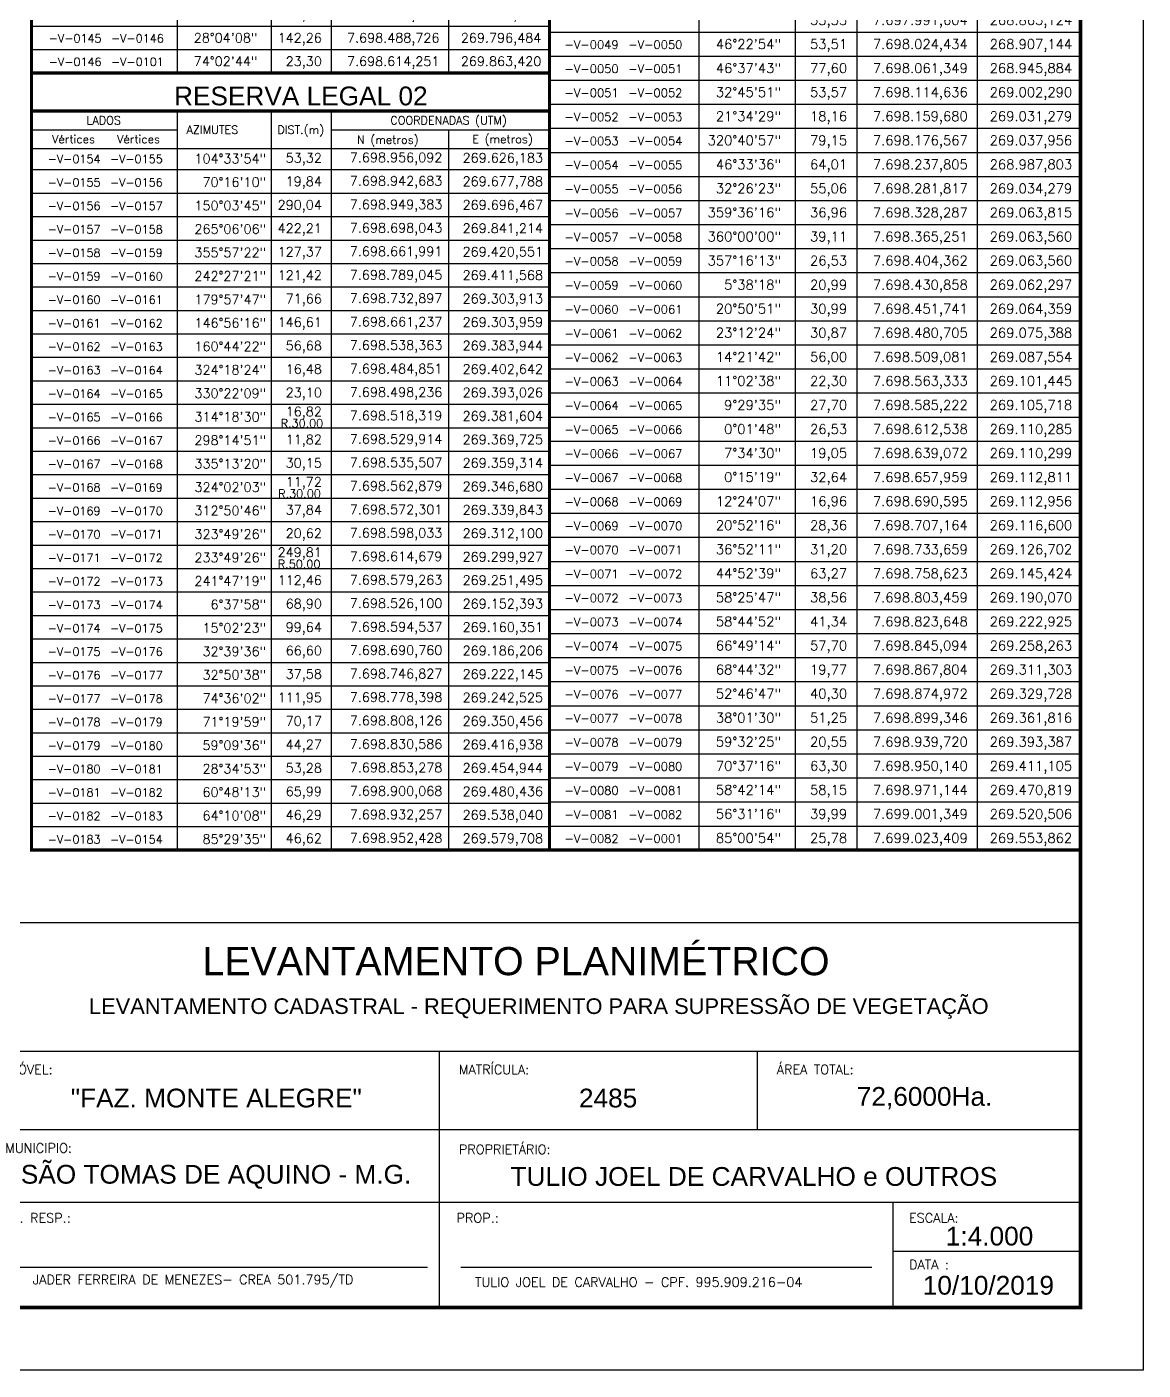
# Model space of a CAD drawing. Extents: x 268713 to 273051, y 7697670 to 7699350.
# Drawn here: x 270375 to 271089, y 7697670 to 7698529 of the extents above; entities that cross this region are included whole.
import ezdxf
from ezdxf.enums import TextEntityAlignment as Align

# ---------------------------------------------------------------- set-up
doc = ezdxf.new("R2010")
doc.units = 0
doc.header["$LTSCALE"] = 40
doc.header["$MEASUREMENT"] = 0
doc.linetypes.add('HIDDEN', pattern=[0.375, 0.25, -0.125])
doc.layers.add('CARIMBO', color=7, linetype='Continuous')
doc.styles.add('ARIAL', font='arial.ttf')
doc.styles.add('ROMANS', font='romans.shx')

# ---------------------------------------------------------------- blocks, each defined once
blk = doc.blocks.new('A2')
at = {"color": 9}
blk.add_lwpolyline([(0, 0), (0, 420), (594, 420), (594, 0)], close=True, dxfattribs=at)
at = {"color": 7, "const_width": 0.6}
blk.add_lwpolyline([(25, 10), (25, 410), (584, 410), (584, 10)], close=True, dxfattribs=at)
blk = doc.blocks.new('QD1')
for p, q in [((272851.64, 7700771.91), (272851.64, 7699519.41)), ((272944.65, 7700771.91), (272944.65, 7699519.41)), ((273004.76, 7700771.91), (273004.76, 7699519.41)), ((273043.2, 7700771.91), (273043.2, 7699519.41)), ((273118.2, 7700771.91), (273118.2, 7699519.41)), ((273182.73, 7700771.91), (273182.73, 7699519.41))]:
    blk.add_line(p, q)
at = {"color": 7}
for p, q in [((272851.64, 7700029.41), (273182.73, 7700029.41)), ((272851.64, 7700014.41), (273182.73, 7700014.41)), ((272851.64, 7699999.41), (273182.73, 7699999.41)), ((272851.64, 7699984.41), (273182.73, 7699984.41)), ((272851.64, 7699969.41), (273182.73, 7699969.41)), ((272851.64, 7699954.41), (273182.73, 7699954.41)), ((272851.64, 7699939.41), (273182.73, 7699939.41)), ((272851.64, 7699924.41), (273182.73, 7699924.41)), ((272851.64, 7699909.41), (273182.73, 7699909.41)), ((272851.64, 7699894.41), (273182.73, 7699894.41)), ((272851.64, 7699879.41), (273182.73, 7699879.41)), ((272851.64, 7699864.41), (273182.73, 7699864.41)), ((272851.64, 7699849.41), (273182.73, 7699849.41)), ((272851.64, 7699834.41), (273182.73, 7699834.41)), ((272851.64, 7699819.41), (273182.73, 7699819.41)), ((272851.64, 7699804.41), (273182.73, 7699804.41)), ((272851.64, 7699789.41), (273182.73, 7699789.41)), ((272851.64, 7699774.41), (273182.73, 7699774.41)), ((272851.64, 7699759.41), (273182.73, 7699759.41)), ((272851.64, 7699744.41), (273182.73, 7699744.41)), ((272851.64, 7699729.41), (273182.73, 7699729.41)), ((272851.64, 7699714.41), (273182.73, 7699714.41)), ((272851.64, 7699699.41), (273182.73, 7699699.41)), ((272851.64, 7699684.41), (273182.73, 7699684.41)), ((272851.64, 7699669.41), (273182.73, 7699669.41)), ((272851.64, 7699654.41), (273182.73, 7699654.41)), ((272851.64, 7699639.41), (273182.73, 7699639.41)), ((272851.64, 7699624.41), (273182.73, 7699624.41)), ((272851.64, 7699609.41), (273182.73, 7699609.41)), ((272851.64, 7699594.41), (273182.73, 7699594.41)), ((272851.64, 7699579.41), (273182.73, 7699579.41)), ((272851.64, 7699564.41), (273182.73, 7699564.41)), ((272851.64, 7699549.41), (273182.73, 7699549.41)), ((272851.64, 7699534.41), (273182.73, 7699534.41)), ((273043.2, 7699534.41), (273043.2, 7699519.41)), ((273043.2, 7699534.41), (273043.2, 7699519.41)), ((272851.64, 7699519.41), (273182.73, 7699519.41))]:
    blk.add_line(p, q, dxfattribs=at)
at = {"color": 7, "linetype": 'Continuous', "ltscale": 50, "style": 'ROMANS'}
for s, height, p in [('53,33', 6, (273037.22, 7700033.91)), ('7.697.991,604', 6, (273112.41, 7700033.91)), ('268.865,124', 6, (273177.5, 7700033.91)), ('-V-0049', 5.25, (272894.75, 7700018.91)), ('46°22\'54"', 6, (272995.97, 7700018.91)), ('53,51', 6, (273037.22, 7700018.91)), ('7.698.024,434', 6, (273112.41, 7700018.91)), ('268.907,144', 6, (273177.5, 7700018.91)), ('46°37\'43"', 6, (272995.97, 7700003.91)), ('77,60', 6, (273037.22, 7700003.91)), ('7.698.061,349', 6, (273112.41, 7700003.91)), ('268.945,884', 6, (273177.5, 7700003.91)), ('-V-0050', 5.25, (272894.75, 7700003.91)), ('-V-0051', 5.25, (272894.75, 7699988.91)), ('32°45\'51"', 6, (272995.97, 7699988.91)), ('53,57', 6, (273037.22, 7699988.91)), ('7.698.114,636', 6, (273112.41, 7699988.91)), ('269.002,290', 6, (273177.5, 7699988.91)), ('-V-0052', 5.25, (272894.75, 7699973.91)), ('21°34\'29"', 6, (272995.97, 7699973.91)), ('18,16', 6, (273037.22, 7699973.91)), ('7.698.159,680', 6, (273112.41, 7699973.91)), ('269.031,279', 6, (273177.5, 7699973.91)), ('-V-0053', 5.25, (272894.75, 7699958.91)), ('320°40\'57"', 6, (272995.97, 7699958.91)), ('79,15', 6, (273037.22, 7699958.91)), ('7.698.176,567', 6, (273112.41, 7699958.91)), ('269.037,956', 6, (273177.5, 7699958.91)), ('-V-0054', 5.25, (272894.75, 7699943.91)), ('46°33\'36"', 6, (272995.97, 7699943.91)), ('64,01', 6, (273037.22, 7699943.91)), ('7.698.237,805', 6, (273112.41, 7699943.91)), ('268.987,803', 6, (273177.5, 7699943.91)), ('32°26\'23"', 6, (272995.97, 7699928.91)), ('55,06', 6, (273037.22, 7699928.91)), ('7.698.281,817', 6, (273112.41, 7699928.91)), ('269.034,279', 6, (273177.5, 7699928.91)), ('-V-0055', 5.25, (272894.75, 7699928.91)), ('-V-0056', 5.25, (272894.75, 7699913.91)), ('359°36\'16"', 6, (272995.97, 7699913.91)), ('36,96', 6, (273037.22, 7699913.91)), ('7.698.328,287', 6, (273112.41, 7699913.91)), ('269.063,815', 6, (273177.5, 7699913.91)), ('-V-0057', 5.25, (272894.75, 7699898.91)), ('360°00\'00"', 6, (272995.97, 7699898.91)), ('39,11', 6, (273037.22, 7699898.91)), ('7.698.365,251', 6, (273112.41, 7699898.91)), ('269.063,560', 6, (273177.5, 7699898.91)), ('-V-0058', 5.25, (272894.75, 7699883.91)), ('357°16\'13"', 6, (272995.97, 7699883.91)), ('26,53', 6, (273037.22, 7699883.91)), ('7.698.404,362', 6, (273112.41, 7699883.91)), ('269.063,560', 6, (273177.5, 7699883.91)), ('-V-0059', 5.25, (272894.75, 7699868.91)), ('5°38\'18"', 6, (272995.97, 7699868.91)), ('20,99', 6, (273037.22, 7699868.91)), ('7.698.430,858', 6, (273112.41, 7699868.91)), ('269.062,297', 6, (273177.5, 7699868.91)), ('-V-0060', 5.25, (272894.75, 7699853.91)), ('20°50\'51"', 6, (272995.97, 7699853.91)), ('30,99', 6, (273037.22, 7699853.91)), ('7.698.451,741', 6, (273112.41, 7699853.91)), ('269.064,359', 6, (273177.5, 7699853.91)), ('-V-0061', 5.25, (272894.75, 7699838.91)), ('23°12\'24"', 6, (272995.97, 7699838.91)), ('30,87', 6, (273037.22, 7699838.91)), ('7.698.480,705', 6, (273112.41, 7699838.91)), ('269.075,388', 6, (273177.5, 7699838.91)), ('-V-0062', 5.25, (272894.75, 7699823.91)), ('14°21\'42"', 6, (272995.97, 7699823.91)), ('56,00', 6, (273037.22, 7699823.91)), ('7.698.509,081', 6, (273112.41, 7699823.91)), ('269.087,554', 6, (273177.5, 7699823.91)), ('-V-0063', 5.25, (272894.75, 7699808.91)), ('11°02\'38"', 6, (272995.97, 7699808.91)), ('22,30', 6, (273037.22, 7699808.91)), ('7.698.563,333', 6, (273112.41, 7699808.91)), ('269.101,445', 6, (273177.5, 7699808.91)), ('-V-0064', 5.25, (272894.75, 7699793.91)), ('9°29\'35"', 6, (272995.97, 7699793.91)), ('27,70', 6, (273037.22, 7699793.91)), ('7.698.585,222', 6, (273112.41, 7699793.91)), ('269.105,718', 6, (273177.5, 7699793.91)), ('-V-0065', 5.25, (272894.75, 7699778.91)), ('0°01\'48"', 6, (272995.97, 7699778.91)), ('26,53', 6, (273037.22, 7699778.91)), ('7.698.612,538', 6, (273112.41, 7699778.91)), ('269.110,285', 6, (273177.5, 7699778.91)), ('-V-0066', 5.25, (272894.75, 7699763.91)), ('7°34\'30"', 6, (272995.97, 7699763.91)), ('19,05', 6, (273037.22, 7699763.91)), ('7.698.639,072', 6, (273112.41, 7699763.91)), ('269.110,299', 6, (273177.5, 7699763.91)), ('-V-0067', 5.25, (272894.75, 7699748.91)), ('0°15\'19"', 6, (272995.97, 7699748.91)), ('32,64', 6, (273037.22, 7699748.91)), ('7.698.657,959', 6, (273112.41, 7699748.91)), ('269.112,811', 6, (273177.5, 7699748.91)), ('-V-0068', 5.25, (272894.75, 7699733.91)), ('12°24\'07"', 6, (272995.97, 7699733.91)), ('16,96', 6, (273037.22, 7699733.91)), ('7.698.690,595', 6, (273112.41, 7699733.91)), ('269.112,956', 6, (273177.5, 7699733.91)), ('-V-0069', 5.25, (272894.75, 7699718.91)), ('20°52\'16"', 6, (272995.97, 7699718.91)), ('28,36', 6, (273037.22, 7699718.91)), ('7.698.707,164', 6, (273112.41, 7699718.91)), ('269.116,600', 6, (273177.5, 7699718.91)), ('-V-0070', 5.25, (272894.75, 7699703.91)), ('36°52\'11"', 6, (272995.97, 7699703.91)), ('31,20', 6, (273037.22, 7699703.91)), ('7.698.733,659', 6, (273112.41, 7699703.91)), ('269.126,702', 6, (273177.5, 7699703.91)), ('-V-0071', 5.25, (272894.75, 7699688.91)), ('44°52\'39"', 6, (272995.97, 7699688.91)), ('63,27', 6, (273037.22, 7699688.91)), ('7.698.758,623', 6, (273112.41, 7699688.91)), ('269.145,424', 6, (273177.5, 7699688.91)), ('-V-0072', 5.25, (272894.75, 7699673.91)), ('58°25\'47"', 6, (272995.97, 7699673.91)), ('38,56', 6, (273037.22, 7699673.91)), ('7.698.803,459', 6, (273112.41, 7699673.91)), ('269.190,070', 6, (273177.5, 7699673.91)), ('-V-0073', 5.25, (272894.75, 7699658.91)), ('58°44\'52"', 6, (272995.97, 7699658.91)), ('41,34', 6, (273037.22, 7699658.91)), ('7.698.823,648', 6, (273112.41, 7699658.91)), ('269.222,925', 6, (273177.5, 7699658.91)), ('66°49\'14"', 6, (272995.97, 7699643.91)), ('57,70', 6, (273037.22, 7699643.91)), ('7.698.845,094', 6, (273112.41, 7699643.91)), ('269.258,263', 6, (273177.5, 7699643.91)), ('-V-0074', 5.25, (272894.75, 7699643.91)), ('-V-0075', 5.25, (272894.75, 7699628.91)), ('68°44\'32"', 6, (272995.97, 7699628.91)), ('19,77', 6, (273037.22, 7699628.91)), ('7.698.867,804', 6, (273112.41, 7699628.91)), ('269.311,303', 6, (273177.5, 7699628.91)), ('-V-0076', 5.25, (272894.75, 7699613.91)), ('52°46\'47"', 6, (272995.97, 7699613.91)), ('40,30', 6, (273037.22, 7699613.91)), ('7.698.874,972', 6, (273112.41, 7699613.91)), ('269.329,728', 6, (273177.5, 7699613.91)), ('-V-0077', 5.25, (272894.75, 7699598.91)), ('38°01\'30"', 6, (272995.97, 7699598.91)), ('51,25', 6, (273037.22, 7699598.91)), ('7.698.899,346', 6, (273112.41, 7699598.91)), ('269.361,816', 6, (273177.5, 7699598.91)), ('-V-0078', 5.25, (272894.75, 7699583.91)), ('59°32\'25"', 6, (272995.97, 7699583.91)), ('20,55', 6, (273037.22, 7699583.91)), ('7.698.939,720', 6, (273112.41, 7699583.91)), ('269.393,387', 6, (273177.5, 7699583.91)), ('70°37\'16"', 6, (272995.97, 7699568.91)), ('63,30', 6, (273037.22, 7699568.91)), ('7.698.950,140', 6, (273112.41, 7699568.91)), ('269.411,105', 6, (273177.5, 7699568.91)), ('-V-0079', 5.25, (272894.75, 7699568.91)), ('-V-0080', 5.25, (272894.75, 7699553.91)), ('58°42\'14"', 6, (272995.97, 7699553.91)), ('58,15', 6, (273037.22, 7699553.91)), ('7.698.971,144', 6, (273112.41, 7699553.91)), ('269.470,819', 6, (273177.5, 7699553.91)), ('-V-0081', 5.25, (272894.75, 7699538.91)), ('56°31\'16"', 6, (272995.97, 7699538.91)), ('39,99', 6, (273037.22, 7699538.91)), ('7.699.001,349', 6, (273112.41, 7699538.91)), ('269.520,506', 6, (273177.5, 7699538.91)), ('-V-0082', 5.25, (272894.75, 7699523.91)), ('85°00\'54"', 6, (272995.97, 7699523.91)), ('25,78', 6, (273037.22, 7699523.91)), ('7.699.023,409', 6, (273112.41, 7699523.91)), ('269.553,862', 6, (273177.5, 7699523.91))]:
    blk.add_text(s, height=height, dxfattribs=at).set_placement(p, align=Align.RIGHT)
for s, p in [('-V-0050', (272900.75, 7700018.91)), ('-V-0051', (272900.75, 7700003.91)), ('-V-0052', (272900.75, 7699988.91)), ('-V-0053', (272900.75, 7699973.91)), ('-V-0054', (272900.75, 7699958.91)), ('-V-0055', (272900.75, 7699943.91)), ('-V-0056', (272900.75, 7699928.91)), ('-V-0057', (272900.75, 7699913.91)), ('-V-0058', (272900.75, 7699898.91)), ('-V-0059', (272900.75, 7699883.91)), ('-V-0060', (272900.75, 7699868.91)), ('-V-0061', (272900.75, 7699853.91)), ('-V-0062', (272900.75, 7699838.91)), ('-V-0063', (272900.75, 7699823.91)), ('-V-0064', (272900.75, 7699808.91)), ('-V-0065', (272900.75, 7699793.91)), ('-V-0066', (272900.75, 7699778.91)), ('-V-0067', (272900.75, 7699763.91)), ('-V-0068', (272900.75, 7699748.91)), ('-V-0069', (272900.75, 7699733.91)), ('-V-0070', (272900.75, 7699718.91)), ('-V-0071', (272900.75, 7699703.91)), ('-V-0072', (272900.75, 7699688.91)), ('-V-0073', (272900.75, 7699673.91)), ('-V-0074', (272900.75, 7699658.91)), ('-V-0075', (272900.75, 7699643.91)), ('-V-0076', (272900.75, 7699628.91)), ('-V-0077', (272900.75, 7699613.91)), ('-V-0078', (272900.75, 7699598.91)), ('-V-0079', (272900.75, 7699583.91)), ('-V-0080', (272900.75, 7699568.91)), ('-V-0081', (272900.75, 7699553.91)), ('-V-0082', (272900.75, 7699538.91)), ('-V-0001', (272900.75, 7699523.91))]:
    blk.add_text(s, height=5.25, dxfattribs=at).set_placement(p)
blk = doc.blocks.new('QD2')
for p, q in [((273664.78, 7700745.33), (273664.78, 7699957.83)), ((273664.78, 7700745.33), (273995.87, 7700745.33)), ((273664.78, 7700745.33), (273664.78, 7700721.33)), ((273664.78, 7700745.33), (273995.87, 7700745.33)), ((273664.78, 7700745.33), (273664.78, 7699957.83)), ((273757.79, 7700745.33), (273757.79, 7699957.83)), ((273817.9, 7700745.33), (273817.9, 7699957.83)), ((273856.34, 7700745.33), (273856.34, 7699957.83)), ((273995.87, 7700745.33), (273995.87, 7700721.33)), ((273995.87, 7700745.33), (273995.87, 7699957.83)), ((273664.78, 7700733.33), (273757.79, 7700733.33)), ((273856.34, 7700733.33), (273995.87, 7700733.33)), ((273931.34, 7700733.33), (273931.34, 7699957.83)), ((273664.78, 7700721.33), (273995.87, 7700721.33)), ((273664.78, 7700721.33), (273995.87, 7700721.33))]:
    blk.add_line(p, q)
at = {"color": 7}
for p, q in [((273995.87, 7700722.83), (273995.87, 7700707.83)), ((273664.78, 7700707.83), (273995.87, 7700707.83)), ((273995.87, 7700707.83), (273995.87, 7700692.83)), ((273664.78, 7700692.83), (273995.87, 7700692.83)), ((273995.87, 7700692.83), (273995.87, 7700677.83)), ((273664.78, 7700677.83), (273995.87, 7700677.83)), ((273995.87, 7700677.83), (273995.87, 7700662.83)), ((273664.78, 7700662.83), (273995.87, 7700662.83)), ((273995.87, 7700662.83), (273995.87, 7700647.83)), ((273664.78, 7700647.83), (273995.87, 7700647.83)), ((273995.87, 7700647.83), (273995.87, 7700632.83)), ((273664.78, 7700632.83), (273995.87, 7700632.83)), ((273995.87, 7700632.83), (273995.87, 7700617.83)), ((273664.78, 7700617.83), (273995.87, 7700617.83)), ((273995.87, 7700617.83), (273995.87, 7700602.83)), ((273664.78, 7700602.83), (273995.87, 7700602.83)), ((273995.87, 7700602.83), (273995.87, 7700587.83)), ((273664.78, 7700587.83), (273995.87, 7700587.83)), ((273995.87, 7700587.83), (273995.87, 7700572.83)), ((273664.78, 7700572.83), (273995.87, 7700572.83)), ((273995.87, 7700572.83), (273995.87, 7700557.83)), ((273664.78, 7700557.83), (273995.87, 7700557.83)), ((273995.87, 7700557.83), (273995.87, 7700542.83)), ((273664.78, 7700542.83), (273995.87, 7700542.83)), ((273995.87, 7700542.83), (273995.87, 7700527.83)), ((273664.78, 7700527.83), (273995.87, 7700527.83)), ((273664.78, 7700512.83), (273995.87, 7700512.83)), ((273995.87, 7700512.83), (273995.87, 7700497.83)), ((273664.78, 7700497.83), (273995.87, 7700497.83)), ((273995.87, 7700497.83), (273995.87, 7700482.83)), ((273664.78, 7700482.83), (273995.87, 7700482.83)), ((273995.87, 7700482.83), (273995.87, 7700467.83)), ((273664.78, 7700467.83), (273995.87, 7700467.83)), ((273995.87, 7700467.83), (273995.87, 7700452.83)), ((273664.78, 7700452.83), (273995.87, 7700452.83)), ((273995.87, 7700452.83), (273995.87, 7700437.83)), ((273664.78, 7700437.83), (273995.87, 7700437.83)), ((273995.87, 7700437.83), (273995.87, 7700422.83)), ((273664.78, 7700422.83), (273995.87, 7700422.83)), ((273995.87, 7700422.83), (273995.87, 7700407.83)), ((273664.78, 7700407.83), (273995.87, 7700407.83)), ((273995.87, 7700407.83), (273995.87, 7700392.83)), ((273664.78, 7700392.83), (273995.87, 7700392.83)), ((273995.87, 7700392.83), (273995.87, 7700377.83)), ((273664.78, 7700377.83), (273995.87, 7700377.83)), ((273995.87, 7700377.83), (273995.87, 7700362.83)), ((273664.78, 7700362.83), (273995.87, 7700362.83)), ((273995.87, 7700362.83), (273995.87, 7700347.83)), ((273664.78, 7700347.83), (273995.87, 7700347.83)), ((273995.87, 7700347.83), (273995.87, 7700332.83)), ((273664.78, 7700332.83), (273995.87, 7700332.83)), ((273995.87, 7700332.83), (273995.87, 7700317.83)), ((273664.78, 7700317.83), (273995.87, 7700317.83)), ((273995.87, 7700317.83), (273995.87, 7700302.83)), ((273664.78, 7700302.83), (273995.87, 7700302.83)), ((273995.87, 7700302.83), (273995.87, 7700287.83)), ((273664.78, 7700287.83), (273995.87, 7700287.83)), ((273995.87, 7700287.83), (273995.87, 7700272.83)), ((273664.78, 7700272.83), (273995.87, 7700272.83)), ((273995.87, 7700272.83), (273995.87, 7700257.83)), ((273664.78, 7700257.83), (273995.87, 7700257.83)), ((273995.87, 7700257.83), (273995.87, 7700242.83)), ((273664.78, 7700242.83), (273995.87, 7700242.83)), ((273995.87, 7700242.83), (273995.87, 7700227.83)), ((273664.78, 7700227.83), (273995.87, 7700227.83)), ((273995.87, 7700227.83), (273995.87, 7700212.83)), ((273664.78, 7700212.83), (273995.87, 7700212.83)), ((273995.87, 7700212.83), (273995.87, 7700197.83)), ((273664.78, 7700197.83), (273995.87, 7700197.83)), ((273995.87, 7700197.83), (273995.87, 7700182.83)), ((273664.78, 7700182.83), (273995.87, 7700182.83)), ((273995.87, 7700182.83), (273995.87, 7700167.83)), ((273664.78, 7700167.83), (273995.87, 7700167.83)), ((273995.87, 7700167.83), (273995.87, 7700152.83)), ((273664.78, 7700152.83), (273995.87, 7700152.83)), ((273995.87, 7700152.83), (273995.87, 7700137.83)), ((273664.78, 7700137.83), (273995.87, 7700137.83)), ((273995.87, 7700137.83), (273995.87, 7700122.83)), ((273664.78, 7700122.83), (273995.87, 7700122.83)), ((273995.87, 7700122.83), (273995.87, 7700107.83)), ((273664.78, 7700107.83), (273995.87, 7700107.83)), ((273995.87, 7700107.83), (273995.87, 7700092.83)), ((273664.78, 7700092.83), (273995.87, 7700092.83)), ((273995.87, 7700092.83), (273995.87, 7700077.83)), ((273664.78, 7700077.83), (273995.87, 7700077.83)), ((273995.87, 7700077.83), (273995.87, 7700062.83)), ((273664.78, 7700062.83), (273995.87, 7700062.83)), ((273995.87, 7700062.83), (273995.87, 7700047.83)), ((273664.78, 7700047.83), (273995.87, 7700047.83)), ((273995.87, 7700047.83), (273995.87, 7700032.83)), ((273664.78, 7700032.83), (273995.87, 7700032.83)), ((273995.87, 7700032.83), (273995.87, 7700017.83)), ((273664.78, 7700017.83), (273995.87, 7700017.83)), ((273995.87, 7700017.83), (273995.87, 7700002.83)), ((273664.78, 7700002.83), (273995.87, 7700002.83)), ((273995.87, 7700002.83), (273995.87, 7699987.83)), ((273664.78, 7699987.83), (273995.87, 7699987.83)), ((273995.87, 7699987.83), (273995.87, 7699972.83)), ((273664.78, 7699972.83), (273995.87, 7699972.83)), ((273995.87, 7699972.83), (273995.87, 7699957.83)), ((273664.78, 7699957.83), (273995.87, 7699957.83))]:
    blk.add_line(p, q, dxfattribs=at)
at = {"style": 'ROMANS'}
for s, p in [('LADOS', (273710.89, 7700739.33)), ('COORDENADAS (UTM)', (273931.34, 7700739.33)), ('Vértices   Vértices', (273712.39, 7700727.33)), ('AZIMUTES', (273780.4, 7700733.33)), ('DIST.(m)', (273836.87, 7700733.33)), ('N (metros)', (273892.5, 7700726.95)), ('E (metros)', (273965.87, 7700727.33))]:
    blk.add_text(s, height=5.25, dxfattribs=at).set_placement(p, align=Align.MIDDLE_CENTER)
at = {"color": 7, "linetype": 'Continuous', "ltscale": 50, "style": 'ROMANS'}
for s, height, p in [('-V-0101', 5.25, (273709.56, 7700712.33)), ('-V-0004', 5.25, (273751.34, 7700711.65)), ('150°03\'45"', 6, (273809.11, 7700712.33)), ('140,33', 6, (273850.37, 7700712.33)), ('7.698.620,655', 6, (273925.55, 7700712.33)), ('269.885,823', 6, (273990.64, 7700712.33)), ('99°49\'38"', 6, (273809.11, 7700697.33)), ('74,90', 6, (273850.37, 7700697.33)), ('7.698.499,048', 6, (273925.55, 7700697.33)), ('269.955,857', 6, (273990.64, 7700697.33)), ('-V-0004', 5.25, (273709.56, 7700697.33)), ('-V-0005', 5.25, (273751.34, 7700696.65)), ('-V-0005', 5.25, (273709.56, 7700682.33)), ('-V-0006', 5.25, (273751.34, 7700681.65)), ('154°05\'31"', 6, (273809.11, 7700682.33)), ('140,36', 6, (273850.37, 7700682.33)), ('7.698.486,264', 6, (273925.55, 7700682.33)), ('270.029,658', 6, (273990.64, 7700682.33)), ('-V-0006', 5.25, (273709.56, 7700667.33)), ('-V-0007', 5.25, (273751.34, 7700666.65)), ('222°49\'27"', 6, (273809.11, 7700667.33)), ('50,62', 6, (273850.37, 7700667.33)), ('7.698.360,015', 6, (273925.55, 7700667.33)), ('270.090,983', 6, (273990.64, 7700667.33)), ('-V-0007', 5.25, (273709.56, 7700652.33)), ('-V-0008', 5.25, (273751.34, 7700651.65)), ('157°05\'29"', 6, (273809.11, 7700652.33)), ('63,04', 6, (273850.37, 7700652.33)), ('7.698.322,889', 6, (273925.55, 7700652.33)), ('270.056,575', 6, (273990.64, 7700652.33)), ('229°48\'04"', 6, (273809.11, 7700637.33)), ('103,27', 6, (273850.37, 7700637.33)), ('7.698.264,822', 6, (273925.55, 7700637.33)), ('270.081,114', 6, (273990.64, 7700637.33)), ('-V-0008', 5.25, (273709.56, 7700637.33)), ('-V-0102', 5.25, (273709.56, 7700622.33)), ('317°12\'03"', 6, (273809.11, 7700622.33)), ('20,56', 6, (273850.37, 7700622.33)), ('7.698.198,170', 6, (273925.55, 7700622.33)), ('270.002,238', 6, (273990.64, 7700622.33)), ('-V-0103', 5.25, (273709.56, 7700607.33)), ('256°02\'45"', 6, (273809.11, 7700607.33)), ('13,08', 6, (273850.37, 7700607.33)), ('7.698.213,253', 6, (273925.55, 7700607.33)), ('269.988,270', 6, (273990.64, 7700607.33)), ('-V-0104', 5.25, (273709.56, 7700592.33)), ('278°55\'42"', 6, (273809.11, 7700592.33)), ('19,15', 6, (273850.37, 7700592.33)), ('7.698.210,100', 6, (273925.55, 7700592.33)), ('269.975,578', 6, (273990.64, 7700592.33)), ('328°12\'53"', 6, (273809.11, 7700577.33)), ('17,22', 6, (273850.37, 7700577.33)), ('7.698.213,071', 6, (273925.55, 7700577.33)), ('269.956,665', 6, (273990.64, 7700577.33)), ('-V-0105', 5.25, (273709.56, 7700577.33)), ('-V-0106', 5.25, (273709.56, 7700562.33)), ('28°34\'20"', 6, (273809.11, 7700562.33)), ('23,59', 6, (273850.37, 7700562.33)), ('7.698.227,707', 6, (273925.55, 7700562.33)), ('269.947,595', 6, (273990.64, 7700562.33)), ('-V-0107', 5.25, (273709.56, 7700547.33)), ('60°16\'14"', 6, (273809.11, 7700547.33)), ('33,60', 6, (273850.37, 7700547.33)), ('7.698.248,424', 6, (273925.55, 7700547.33)), ('269.958,877', 6, (273990.64, 7700547.33)), ('-V-0108', 5.25, (273709.56, 7700532.33)), ('318°26\'45"', 6, (273809.11, 7700532.33)), ('25,24', 6, (273850.37, 7700532.33)), ('7.698.265,088', 6, (273925.55, 7700532.33)), ('269.988,058', 6, (273990.64, 7700532.33)), ('6°00\'51"', 6, (273809.11, 7700517.33)), ('70,85', 6, (273850.37, 7700517.33)), ('7.698.283,973', 6, (273925.55, 7700517.33)), ('269.971,318', 6, (273990.64, 7700517.33)), ('-V-0109', 5.25, (273709.56, 7700517.33)), ('-V-0110', 5.25, (273709.56, 7700502.33)), ('118°37\'58"', 6, (273809.11, 7700502.33)), ('8,62', 6, (273850.37, 7700502.33)), ('7.698.354,432', 6, (273925.55, 7700502.33)), ('269.978,741', 6, (273990.64, 7700502.33)), ('-V-0111', 5.25, (273709.56, 7700487.33)), ('6°45\'02"', 6, (273809.11, 7700487.33)), ('27,62', 6, (273850.37, 7700487.33)), ('7.698.350,302', 6, (273925.55, 7700487.33)), ('269.986,305', 6, (273990.64, 7700487.33)), ('-V-0112', 5.25, (273709.56, 7700472.33)), ('328°17\'13"', 6, (273809.11, 7700472.33)), ('56,13', 6, (273850.37, 7700472.33)), ('7.698.377,732', 6, (273925.55, 7700472.33)), ('269.989,552', 6, (273990.64, 7700472.33)), ('-V-0113', 5.25, (273709.56, 7700457.33)), ('358°03\'11"', 6, (273809.11, 7700457.33)), ('19,80', 6, (273850.37, 7700457.33)), ('7.698.425,480', 6, (273925.55, 7700457.33)), ('269.960,047', 6, (273990.64, 7700457.33)), ('-V-0114', 5.25, (273709.56, 7700442.33)), ('321°45\'25"', 6, (273809.11, 7700442.33)), ('11,55', 6, (273850.37, 7700442.33)), ('7.698.445,272', 6, (273925.55, 7700442.33)), ('269.959,374', 6, (273990.64, 7700442.33)), ('-V-0115', 5.25, (273709.56, 7700427.33)), ('20°53\'34"', 6, (273809.11, 7700427.33)), ('17,32', 6, (273850.37, 7700427.33)), ('7.698.454,346', 6, (273925.55, 7700427.33)), ('269.952,223', 6, (273990.64, 7700427.33)), ('-V-0116', 5.25, (273709.56, 7700412.33)), ('335°50\'29"', 6, (273809.11, 7700412.33)), ('32,67', 6, (273850.37, 7700412.33)), ('7.698.470,527', 6, (273925.55, 7700412.33)), ('269.958,400', 6, (273990.64, 7700412.33)), ('-V-0117', 5.25, (273709.56, 7700397.33)), ('275°47\'02"', 6, (273809.11, 7700397.33)), ('23,85', 6, (273850.37, 7700397.33)), ('7.698.500,338', 6, (273925.55, 7700397.33)), ('269.945,028', 6, (273990.64, 7700397.33)), ('-V-0118', 5.25, (273709.56, 7700382.33)), ('248°07\'55"', 6, (273809.11, 7700382.33)), ('15,28', 6, (273850.37, 7700382.33)), ('7.698.502,742', 6, (273925.55, 7700382.33)), ('269.921,295', 6, (273990.64, 7700382.33)), ('-V-0119', 5.25, (273709.56, 7700367.33)), ('209°53\'44"', 6, (273809.11, 7700367.33)), ('20,85', 6, (273850.37, 7700367.33)), ('7.698.497,052', 6, (273925.55, 7700367.33)), ('269.907,118', 6, (273990.64, 7700367.33)), ('-V-0120', 5.25, (273709.56, 7700352.33)), ('174°51\'32"', 6, (273809.11, 7700352.33)), ('18,62', 6, (273850.37, 7700352.33)), ('7.698.478,974', 6, (273925.55, 7700352.33)), ('269.896,725', 6, (273990.64, 7700352.33)), ('-V-0121', 5.25, (273709.56, 7700337.33)), ('209°23\'30"', 6, (273809.11, 7700337.33)), ('48,62', 6, (273850.37, 7700337.33)), ('7.698.460,431', 6, (273925.55, 7700337.33)), ('269.898,393', 6, (273990.64, 7700337.33)), ('-V-0122', 5.25, (273709.56, 7700322.33)), ('269°36\'07"', 6, (273809.11, 7700322.33)), ('13,73', 6, (273850.37, 7700322.33)), ('7.698.418,069', 6, (273925.55, 7700322.33)), ('269.874,532', 6, (273990.64, 7700322.33)), ('-V-0123', 5.25, (273709.56, 7700307.33)), ('223°30\'51"', 6, (273809.11, 7700307.33)), ('21,63', 6, (273850.37, 7700307.33)), ('7.698.417,974', 6, (273925.55, 7700307.33)), ('269.860,802', 6, (273990.64, 7700307.33)), ('-V-0124', 5.25, (273709.56, 7700292.33)), ('156°43\'55"', 6, (273809.11, 7700292.33)), ('34,56', 6, (273850.37, 7700292.33)), ('7.698.402,285', 6, (273925.55, 7700292.33)), ('269.845,907', 6, (273990.64, 7700292.33)), ('-V-0125', 5.25, (273709.56, 7700277.33)), ('137°43\'29"', 6, (273809.11, 7700277.33)), ('31,46', 6, (273850.37, 7700277.33)), ('7.698.370,538', 6, (273925.55, 7700277.33)), ('269.859,558', 6, (273990.64, 7700277.33)), ('-V-0126', 5.25, (273709.56, 7700262.33)), ('210°02\'35"', 6, (273809.11, 7700262.33)), ('92,79', 6, (273850.37, 7700262.33)), ('7.698.347,258', 6, (273925.55, 7700262.33)), ('269.880,723', 6, (273990.64, 7700262.33)), ('-V-0127', 5.25, (273709.56, 7700247.33)), ('260°48\'08"', 6, (273809.11, 7700247.33)), ('20,56', 6, (273850.37, 7700247.33)), ('7.698.266,934', 6, (273925.55, 7700247.33)), ('269.834,267', 6, (273990.64, 7700247.33)), ('-V-0128', 5.25, (273709.56, 7700232.33)), ('232°59\'09"', 6, (273809.11, 7700232.33)), ('48,28', 6, (273850.37, 7700232.33)), ('7.698.263,648', 6, (273925.55, 7700232.33)), ('269.813,973', 6, (273990.64, 7700232.33)), ('-V-0129', 5.25, (273709.56, 7700217.33)), ('173°08\'36"', 6, (273809.11, 7700217.33)), ('18,73', 6, (273850.37, 7700217.33)), ('7.698.234,583', 6, (273925.55, 7700217.33)), ('269.775,422', 6, (273990.64, 7700217.33)), ('-V-0130', 5.25, (273709.56, 7700202.33)), ('151°34\'58"', 6, (273809.11, 7700202.33)), ('64,67', 6, (273850.37, 7700202.33)), ('7.698.215,982', 6, (273925.55, 7700202.33)), ('269.777,659', 6, (273990.64, 7700202.33)), ('-V-0131', 5.25, (273709.56, 7700187.33)), ('-V-0090', 5.25, (273750.86, 7700186.83)), ('163°11\'11"', 6, (273809.11, 7700187.33)), ('35,53', 6, (273850.37, 7700187.33)), ('7.698.159,108', 6, (273925.55, 7700187.33)), ('269.808,432', 6, (273990.64, 7700187.33)), ('-V-0090', 5.25, (273709.56, 7700172.33)), ('-V-0089', 5.25, (273750.86, 7700171.83)), ('324°32\'36"', 6, (273809.11, 7700172.33)), ('48,27', 6, (273850.37, 7700172.33)), ('7.698.125,096', 6, (273925.55, 7700172.33)), ('269.818,710', 6, (273990.64, 7700172.33)), ('-V-0089', 5.25, (273709.56, 7700157.33)), ('-V-0088', 5.25, (273751.95, 7700157.02)), ('313°56\'59"', 6, (273809.11, 7700157.33)), ('42,95', 6, (273850.37, 7700157.33)), ('7.698.164,415', 6, (273925.55, 7700157.33)), ('269.790,709', 6, (273990.64, 7700157.33)), ('-V-0088', 5.25, (273709.56, 7700142.33)), ('-V-0087', 5.25, (273751.95, 7700142.02)), ('301°30\'42"', 6, (273809.11, 7700142.33)), ('48,94', 6, (273850.37, 7700142.33)), ('7.698.194,221', 6, (273925.55, 7700142.33)), ('269.759,789', 6, (273990.64, 7700142.33)), ('-V-0087', 5.25, (273709.56, 7700127.33)), ('-V-0086', 5.25, (273751.95, 7700127.02)), ('279°47\'22"', 6, (273809.11, 7700127.33)), ('14,92', 6, (273850.37, 7700127.33)), ('7.698.219,802', 6, (273925.55, 7700127.33)), ('269.718,063', 6, (273990.64, 7700127.33)), ('-V-0086', 5.25, (273709.56, 7700112.33)), ('-V-0085', 5.25, (273751.95, 7700112.02)), ('285°41\'22"', 6, (273809.11, 7700112.33)), ('17,76', 6, (273850.37, 7700112.33)), ('7.698.222,339', 6, (273925.55, 7700112.33)), ('269.703,359', 6, (273990.64, 7700112.33)), ('-V-0085', 5.25, (273709.56, 7700097.33)), ('-V-0084', 5.25, (273751.95, 7700097.02)), ('327°48\'34"', 6, (273809.11, 7700097.33)), ('9,09', 6, (273850.37, 7700097.33)), ('7.698.227,141', 6, (273925.55, 7700097.33)), ('269.686,265', 6, (273990.64, 7700097.33)), ('-V-0084', 5.25, (273709.56, 7700082.33)), ('-V-0083', 5.25, (273751.95, 7700082.02)), ('325°35\'17"', 6, (273809.11, 7700082.33)), ('29,85', 6, (273850.37, 7700082.33)), ('7.698.234,834', 6, (273925.55, 7700082.33)), ('269.681,422', 6, (273990.64, 7700082.33)), ('-V-0083', 5.25, (273709.56, 7700067.33)), ('-V-0082', 5.25, (273751.95, 7700067.02)), ('293°02\'34"', 6, (273809.11, 7700067.33)), ('10,11', 6, (273850.37, 7700067.33)), ('7.698.259,462', 6, (273925.55, 7700067.33)), ('269.664,552', 6, (273990.64, 7700067.33)), ('-V-0082', 5.25, (273709.56, 7700052.33)), ('19°34\'50"', 6, (273809.11, 7700052.33)), ('42,61', 6, (273850.37, 7700052.33)), ('7.698.263,420', 6, (273925.55, 7700052.33)), ('269.655,246', 6, (273990.64, 7700052.33)), ('-V-0141', 5.25, (273709.56, 7700037.33)), ('9°36\'06"', 6, (273809.11, 7700037.33)), ('52,13', 6, (273850.37, 7700037.33)), ('7.698.303,562', 6, (273925.55, 7700037.33)), ('269.669,524', 6, (273990.64, 7700037.33)), ('-V-0142', 5.25, (273709.56, 7700022.33)), ('122°54\'53"', 6, (273809.11, 7700022.33)), ('43,42', 6, (273850.37, 7700022.33)), ('7.698.354,957', 6, (273925.55, 7700022.33)), ('269.678,218', 6, (273990.64, 7700022.33)), ('-V-0143', 5.25, (273709.56, 7700007.33)), ('57°28\'26"', 6, (273809.11, 7700007.33)), ('117,93', 6, (273850.37, 7700007.33)), ('7.698.331,362', 6, (273925.55, 7700007.33)), ('269.714,671', 6, (273990.64, 7700007.33)), ('-V-0144', 5.25, (273709.56, 7699992.33)), ('349°22\'44"', 6, (273809.11, 7699992.33)), ('95,59', 6, (273850.37, 7699992.33)), ('7.698.394,770', 6, (273925.55, 7699992.33)), ('269.814,103', 6, (273990.64, 7699992.33)), ('-V-0145', 5.25, (273709.56, 7699977.33)), ('28°04\'08"', 6, (273809.11, 7699977.33)), ('142,26', 6, (273850.37, 7699977.33)), ('7.698.488,726', 6, (273925.55, 7699977.33)), ('269.796,484', 6, (273990.64, 7699977.33)), ('-V-0146', 5.25, (273709.56, 7699962.33)), ('74°02\'44"', 6, (273809.11, 7699962.33)), ('23,30', 6, (273850.37, 7699962.33)), ('7.698.614,251', 6, (273925.55, 7699962.33)), ('269.863,420', 6, (273990.64, 7699962.33))]:
    blk.add_text(s, height=height, dxfattribs=at).set_placement(p, align=Align.RIGHT)
for s, p in [('-V-0102', (273715.56, 7700637.33)), ('-V-0103', (273715.56, 7700622.33)), ('-V-0104', (273715.56, 7700607.33)), ('-V-0105', (273715.56, 7700592.33)), ('-V-0106', (273715.56, 7700577.33)), ('-V-0107', (273715.56, 7700562.33)), ('-V-0108', (273715.56, 7700547.33)), ('-V-0109', (273715.56, 7700532.33)), ('-V-0110', (273715.56, 7700517.33)), ('-V-0111', (273715.56, 7700502.33)), ('-V-0112', (273715.56, 7700487.33)), ('-V-0113', (273715.56, 7700472.33)), ('-V-0114', (273715.56, 7700457.33)), ('-V-0115', (273715.56, 7700442.33)), ('-V-0116', (273715.56, 7700427.33)), ('-V-0117', (273715.56, 7700412.33)), ('-V-0118', (273715.56, 7700397.33)), ('-V-0119', (273715.56, 7700382.33)), ('-V-0120', (273715.56, 7700367.33)), ('-V-0121', (273715.56, 7700352.33)), ('-V-0122', (273715.56, 7700337.33)), ('-V-0123', (273715.56, 7700322.33)), ('-V-0124', (273715.56, 7700307.33)), ('-V-0125', (273715.56, 7700292.33)), ('-V-0126', (273715.56, 7700277.33)), ('-V-0127', (273715.56, 7700262.33)), ('-V-0128', (273715.56, 7700247.33)), ('-V-0129', (273715.56, 7700232.33)), ('-V-0130', (273715.56, 7700217.33)), ('-V-0131', (273715.56, 7700202.33)), ('-V-0141', (273715.56, 7700052.33)), ('-V-0142', (273715.56, 7700037.33)), ('-V-0143', (273715.56, 7700022.33)), ('-V-0144', (273715.56, 7700007.33)), ('-V-0145', (273715.56, 7699992.33)), ('-V-0146', (273715.56, 7699977.33)), ('-V-0101', (273715.56, 7699962.33))]:
    blk.add_text(s, height=5.25, dxfattribs=at).set_placement(p)
at = {"layer": 'CARIMBO', "color": 1, "linetype": 'HIDDEN', "ltscale": 50, "style": 'ARIAL'}
blk.add_text('ÁREA DE INTERVENÇÃO FORA DA APP', height=12, dxfattribs=at).set_placement((273831.17, 7700750.23), align=Align.CENTER)
blk = doc.blocks.new('QD3')
for p, q in [((274134.13, 7700745.33), (274134.13, 7700272.83)), ((274134.13, 7700745.33), (274465.22, 7700745.33)), ((274134.13, 7700745.33), (274134.13, 7700721.33)), ((274134.13, 7700745.33), (274465.22, 7700745.33)), ((274134.13, 7700745.33), (274134.13, 7700272.83)), ((274227.14, 7700745.33), (274227.14, 7700272.83)), ((274287.25, 7700745.33), (274287.25, 7700272.83)), ((274325.7, 7700745.33), (274325.7, 7700272.83)), ((274465.22, 7700745.33), (274465.22, 7700721.33)), ((274465.22, 7700745.33), (274465.22, 7700721.33)), ((274465.22, 7700745.33), (274465.22, 7700272.83)), ((274134.13, 7700733.33), (274227.14, 7700733.33)), ((274325.7, 7700733.33), (274465.22, 7700733.33)), ((274400.7, 7700733.33), (274400.7, 7700272.83)), ((274134.13, 7700721.33), (274465.22, 7700721.33)), ((274134.13, 7700721.33), (274465.22, 7700721.33))]:
    blk.add_line(p, q)
at = {"color": 7}
for p, q in [((274465.22, 7700722.83), (274465.22, 7700707.83)), ((274134.13, 7700707.83), (274465.22, 7700707.83)), ((274465.22, 7700707.83), (274465.22, 7700692.83)), ((274134.13, 7700692.83), (274465.22, 7700692.83)), ((274465.22, 7700692.83), (274465.22, 7700677.83)), ((274134.13, 7700677.83), (274465.22, 7700677.83)), ((274465.22, 7700677.83), (274465.22, 7700662.83)), ((274134.13, 7700662.83), (274465.22, 7700662.83)), ((274465.22, 7700662.83), (274465.22, 7700647.83)), ((274134.13, 7700647.83), (274465.22, 7700647.83)), ((274465.22, 7700647.83), (274465.22, 7700632.83)), ((274134.13, 7700632.83), (274465.22, 7700632.83)), ((274465.22, 7700632.83), (274465.22, 7700617.83)), ((274134.13, 7700617.83), (274465.22, 7700617.83)), ((274465.22, 7700617.83), (274465.22, 7700602.83)), ((274134.13, 7700602.83), (274465.22, 7700602.83)), ((274465.22, 7700602.83), (274465.22, 7700587.83)), ((274134.13, 7700587.83), (274465.22, 7700587.83)), ((274465.22, 7700587.83), (274465.22, 7700572.83)), ((274134.13, 7700572.83), (274465.22, 7700572.83)), ((274465.22, 7700572.83), (274465.22, 7700557.83)), ((274134.13, 7700557.83), (274465.22, 7700557.83)), ((274465.22, 7700557.83), (274465.22, 7700542.83)), ((274134.13, 7700542.83), (274465.22, 7700542.83)), ((274465.22, 7700542.83), (274465.22, 7700527.83)), ((274134.13, 7700527.83), (274465.22, 7700527.83)), ((274134.13, 7700512.83), (274465.22, 7700512.83)), ((274465.22, 7700512.83), (274465.22, 7700497.83)), ((274134.13, 7700497.83), (274465.22, 7700497.83)), ((274465.22, 7700497.83), (274465.22, 7700482.83)), ((274134.13, 7700482.83), (274465.22, 7700482.83)), ((274465.22, 7700482.83), (274465.22, 7700467.83)), ((274134.13, 7700467.83), (274465.22, 7700467.83)), ((274465.22, 7700467.83), (274465.22, 7700452.83)), ((274134.13, 7700452.83), (274465.22, 7700452.83)), ((274465.22, 7700452.83), (274465.22, 7700437.83)), ((274134.13, 7700437.83), (274465.22, 7700437.83)), ((274465.22, 7700437.83), (274465.22, 7700422.83)), ((274134.13, 7700422.83), (274465.22, 7700422.83)), ((274465.22, 7700422.83), (274465.22, 7700407.83)), ((274134.13, 7700407.83), (274465.22, 7700407.83)), ((274465.22, 7700407.83), (274465.22, 7700392.83)), ((274134.13, 7700392.83), (274465.22, 7700392.83)), ((274465.22, 7700392.83), (274465.22, 7700377.83)), ((274134.13, 7700377.83), (274465.22, 7700377.83)), ((274465.22, 7700377.83), (274465.22, 7700362.83)), ((274134.13, 7700362.83), (274465.22, 7700362.83)), ((274465.22, 7700362.83), (274465.22, 7700347.83)), ((274134.13, 7700347.83), (274465.22, 7700347.83)), ((274465.22, 7700347.83), (274465.22, 7700332.83)), ((274134.13, 7700332.83), (274465.22, 7700332.83)), ((274465.22, 7700332.83), (274465.22, 7700317.83)), ((274134.13, 7700317.83), (274465.22, 7700317.83)), ((274465.22, 7700317.83), (274465.22, 7700302.83)), ((274134.13, 7700302.83), (274465.22, 7700302.83)), ((274465.22, 7700302.83), (274465.22, 7700287.83)), ((274134.13, 7700287.83), (274465.22, 7700287.83)), ((274465.22, 7700287.83), (274465.22, 7700272.83)), ((274134.13, 7700272.83), (274465.22, 7700272.83))]:
    blk.add_line(p, q, dxfattribs=at)
at = {"style": 'ROMANS'}
for s, p in [('LADOS', (274180.25, 7700739.33)), ('COORDENADAS (UTM)', (274400.7, 7700739.33)), ('Vértices   Vértices', (274181.75, 7700727.33)), ('AZIMUTES', (274249.75, 7700733.33)), ('DIST.(m)', (274306.22, 7700733.33)), ('N (metros)', (274361.85, 7700726.95)), ('E (metros)', (274435.22, 7700727.33))]:
    blk.add_text(s, height=5.25, dxfattribs=at).set_placement(p, align=Align.MIDDLE_CENTER)
at = {"color": 7, "linetype": 'Continuous', "ltscale": 50, "style": 'ROMANS'}
for s, height, p in [('-V-0154', 5.25, (274178.24, 7700712)), ('104°33\'54"', 6, (274284.04, 7700711.82)), ('53,32', 6, (274319.72, 7700712.33)), ('7.698.956,092', 6, (274396.73, 7700712.58)), ('269.626,183', 6, (274461.09, 7700712.33)), ('19,84', 6, (274319.72, 7700697.33)), ('7.698.942,683', 6, (274396.73, 7700697.58)), ('269.677,788', 6, (274461.09, 7700697.33)), ('-V-0155', 5.25, (274178.24, 7700697)), ('70°16\'10"', 6, (274284.04, 7700696.82)), ('-V-0156', 5.25, (274178.24, 7700682)), ('150°03\'45"', 6, (274284.04, 7700681.82)), ('290,04', 6, (274319.72, 7700682.33)), ('7.698.949,383', 6, (274396.73, 7700682.58)), ('269.696,467', 6, (274461.09, 7700682.33)), ('-V-0157', 5.25, (274178.24, 7700667)), ('265°06\'06"', 6, (274284.04, 7700666.82)), ('422,21', 6, (274319.72, 7700667.33)), ('7.698.698,043', 6, (274396.73, 7700667.58)), ('269.841,214', 6, (274461.09, 7700667.33)), ('-V-0158', 5.25, (274178.24, 7700652)), ('355°57\'22"', 6, (274284.04, 7700651.82)), ('127,37', 6, (274319.72, 7700652.33)), ('7.698.661,991', 6, (274396.73, 7700652.58)), ('269.420,551', 6, (274461.09, 7700652.33)), ('121,42', 6, (274319.72, 7700637.33)), ('7.698.789,045', 6, (274396.73, 7700637.58)), ('269.411,568', 6, (274461.09, 7700637.33)), ('-V-0159', 5.25, (274178.24, 7700637)), ('242°27\'21"', 6, (274284.04, 7700636.82)), ('-V-0160', 5.25, (274178.24, 7700622)), ('179°57\'47"', 6, (274284.04, 7700621.82)), ('71,66', 6, (274319.72, 7700622.33)), ('7.698.732,897', 6, (274396.73, 7700622.58)), ('269.303,913', 6, (274461.09, 7700622.33)), ('-V-0161', 5.25, (274178.24, 7700607)), ('146°56\'16"', 6, (274284.04, 7700606.82)), ('146,61', 6, (274319.72, 7700607.33)), ('7.698.661,237', 6, (274396.73, 7700607.58)), ('269.303,959', 6, (274461.09, 7700607.33)), ('-V-0162', 5.25, (274178.24, 7700592)), ('160°44\'22"', 6, (274284.04, 7700591.82)), ('56,68', 6, (274319.72, 7700592.33)), ('7.698.538,363', 6, (274396.73, 7700592.58)), ('269.383,944', 6, (274461.09, 7700592.33)), ('324°18\'24"', 6, (274284.04, 7700576.82)), ('16,48', 6, (274319.72, 7700577.33)), ('7.698.484,851', 6, (274396.73, 7700577.58)), ('269.402,642', 6, (274461.09, 7700577.33)), ('-V-0163', 5.25, (274178.24, 7700577)), ('-V-0164', 5.25, (274178.24, 7700562)), ('330°22\'09"', 6, (274284.04, 7700561.82)), ('23,10', 6, (274319.72, 7700562.33)), ('7.698.498,236', 6, (274396.73, 7700562.58)), ('269.393,026', 6, (274461.09, 7700562.33)), ('-V-0165', 5.25, (274178.24, 7700547)), ('314°18\'30"', 6, (274284.04, 7700546.82)), ('16,82', 6, (274319.72, 7700550.2)), ('7.698.518,319', 6, (274396.73, 7700547.58)), ('269.381,604', 6, (274461.09, 7700547.33)), ('-V-0166', 5.25, (274178.24, 7700532)), ('298°14\'51"', 6, (274284.04, 7700531.82)), ('11,82', 6, (274319.72, 7700532.33)), ('7.698.529,914', 6, (274396.73, 7700532.58)), ('269.369,725', 6, (274461.09, 7700532.33)), ('335°13\'20"', 6, (274284.04, 7700516.82)), ('30,15', 6, (274319.72, 7700517.33)), ('7.698.535,507', 6, (274396.73, 7700517.58)), ('269.359,314', 6, (274461.09, 7700517.33)), ('-V-0167', 5.25, (274178.24, 7700517)), ('-V-0168', 5.25, (274178.24, 7700502)), ('324°02\'03"', 6, (274284.04, 7700501.82)), ('11,72', 6, (274319.72, 7700505.2)), ('7.698.562,879', 6, (274396.73, 7700502.58)), ('269.346,680', 6, (274461.09, 7700502.33)), ('-V-0169', 5.25, (274178.24, 7700487)), ('312°50\'46"', 6, (274284.04, 7700486.82)), ('37,84', 6, (274319.72, 7700487.33)), ('7.698.572,301', 6, (274396.73, 7700487.58)), ('269.339,843', 6, (274461.09, 7700487.33)), ('-V-0170', 5.25, (274178.24, 7700472)), ('323°49\'26"', 6, (274284.04, 7700471.82)), ('20,62', 6, (274319.72, 7700472.33)), ('7.698.598,033', 6, (274396.73, 7700472.58)), ('269.312,100', 6, (274461.09, 7700472.33)), ('233°49\'26"', 6, (274284.04, 7700456.82)), ('249,81', 6, (274319.72, 7700460.2)), ('7.698.614,679', 6, (274396.73, 7700457.58)), ('269.299,927', 6, (274461.09, 7700457.33)), ('-V-0171', 5.25, (274178.24, 7700457)), ('-V-0172', 5.25, (274178.24, 7700442)), ('241°47\'19"', 6, (274284.04, 7700441.82)), ('112,46', 6, (274319.72, 7700442.33)), ('7.698.579,263', 6, (274396.73, 7700442.58)), ('269.251,495', 6, (274461.09, 7700442.33)), ('-V-0173', 5.25, (274178.24, 7700427)), ('6°37\'58"', 6, (274284.04, 7700426.82)), ('68,90', 6, (274319.72, 7700427.33)), ('7.698.526,100', 6, (274396.73, 7700427.58)), ('269.152,393', 6, (274461.09, 7700427.33)), ('-V-0174', 5.25, (274178.24, 7700412)), ('15°02\'23"', 6, (274284.04, 7700411.82)), ('99,64', 6, (274319.72, 7700412.33)), ('7.698.594,537', 6, (274396.73, 7700412.58)), ('269.160,351', 6, (274461.09, 7700412.33)), ('32°39\'36"', 6, (274284.04, 7700396.82)), ('66,60', 6, (274319.72, 7700397.33)), ('7.698.690,760', 6, (274396.73, 7700397.58)), ('269.186,206', 6, (274461.09, 7700397.33)), ('-V-0175', 5.25, (274178.24, 7700397)), ('-V-0176', 5.25, (274178.24, 7700382)), ('32°50\'38"', 6, (274284.04, 7700381.82)), ('37,58', 6, (274319.72, 7700382.33)), ('7.698.746,827', 6, (274396.73, 7700382.58)), ('269.222,145', 6, (274461.09, 7700382.33)), ('-V-0177', 5.25, (274178.24, 7700367)), ('74°36\'02"', 6, (274284.04, 7700366.82)), ('111,95', 6, (274319.72, 7700367.33)), ('7.698.778,398', 6, (274396.73, 7700367.58)), ('269.242,525', 6, (274461.09, 7700367.33)), ('-V-0178', 5.25, (274178.24, 7700352)), ('71°19\'59"', 6, (274284.04, 7700351.82)), ('70,17', 6, (274319.72, 7700352.33)), ('7.698.808,126', 6, (274396.73, 7700352.58)), ('269.350,456', 6, (274461.09, 7700352.33)), ('59°09\'36"', 6, (274284.04, 7700336.82)), ('44,27', 6, (274319.72, 7700337.33)), ('7.698.830,586', 6, (274396.73, 7700337.58)), ('269.416,938', 6, (274461.09, 7700337.33)), ('-V-0179', 5.25, (274178.24, 7700337)), ('-V-0180', 5.25, (274178.24, 7700322)), ('28°34\'53"', 6, (274284.04, 7700321.82)), ('53,28', 6, (274319.72, 7700322.33)), ('7.698.853,278', 6, (274396.73, 7700322.58)), ('269.454,944', 6, (274461.09, 7700322.33)), ('-V-0181', 5.25, (274178.24, 7700307)), ('60°48\'13"', 6, (274284.04, 7700306.82)), ('65,99', 6, (274319.72, 7700307.33)), ('7.698.900,068', 6, (274396.73, 7700307.58)), ('269.480,436', 6, (274461.09, 7700307.33)), ('-V-0182', 5.25, (274178.24, 7700292)), ('64°10\'08"', 6, (274284.04, 7700291.82)), ('46,29', 6, (274319.72, 7700292.33)), ('7.698.932,257', 6, (274396.73, 7700292.58)), ('269.538,040', 6, (274461.09, 7700292.33)), ('-V-0183', 5.25, (274178.24, 7700277)), ('85°29\'35"', 6, (274284.04, 7700276.82)), ('46,62', 6, (274319.72, 7700277.33)), ('7.698.952,428', 6, (274396.73, 7700277.58)), ('269.579,708', 6, (274461.09, 7700277.33))]:
    blk.add_text(s, height=height, dxfattribs=at).set_placement(p, align=Align.RIGHT)
for s, p in [('-V-0155', (274184.24, 7700712)), ('-V-0156', (274184.24, 7700697)), ('-V-0157', (274184.24, 7700682)), ('-V-0158', (274184.24, 7700667)), ('-V-0159', (274184.24, 7700652)), ('-V-0160', (274184.24, 7700637)), ('-V-0161', (274184.24, 7700622)), ('-V-0162', (274184.24, 7700607)), ('-V-0163', (274184.24, 7700592)), ('-V-0164', (274184.24, 7700577)), ('-V-0165', (274184.24, 7700562)), ('-V-0166', (274184.24, 7700547)), ('-V-0167', (274184.24, 7700532)), ('-V-0168', (274184.24, 7700517)), ('-V-0169', (274184.24, 7700502)), ('-V-0170', (274184.24, 7700487)), ('-V-0171', (274184.24, 7700472)), ('-V-0172', (274184.24, 7700457)), ('-V-0173', (274184.24, 7700442)), ('-V-0174', (274184.24, 7700427)), ('-V-0175', (274184.24, 7700412)), ('-V-0176', (274184.24, 7700397)), ('-V-0177', (274184.24, 7700382)), ('-V-0178', (274184.24, 7700367)), ('-V-0179', (274184.24, 7700352)), ('-V-0180', (274184.24, 7700337)), ('-V-0181', (274184.24, 7700322)), ('-V-0182', (274184.24, 7700307)), ('-V-0183', (274184.24, 7700292)), ('-V-0154', (274184.24, 7700277))]:
    blk.add_text(s, height=5.25, dxfattribs=at).set_placement(p)
at = {"color": 3, "linetype": 'Continuous', "ltscale": 50, "style": 'ROMANS'}
for s, p in [('R.30.00', (274293.38, 7700543.02)), ('R.30.00', (274291.83, 7700498.02)), ('R.50.00', (274291.57, 7700453.02))]:
    blk.add_text(s, height=5.25, dxfattribs=at).set_placement(p)
at = {"layer": 'CARIMBO', "color": 1, "linetype": 'HIDDEN', "ltscale": 50, "style": 'ARIAL'}
blk.add_text('RESERVA LEGAL 02', height=12, dxfattribs=at).set_placement((274306.26, 7700748.93), align=Align.CENTER)

msp = doc.modelspace()

# ---------------------------------------------------------------- linework, layer by layer
at = {"ltscale": 50}
for p, q in [((270348.52, 7697956.65), (271048.52, 7697956.65)), ((270348.52, 7697874.47), (271048.52, 7697874.47)), ((270638.52, 7697874.47), (270638.52, 7697709.51)), ((270841.79, 7697874.47), (270841.79, 7697824.27)), ((270348.52, 7697824.27), (271048.52, 7697824.27)), ((270348.52, 7697777.92), (271048.52, 7697777.92)), ((270928.52, 7697777.92), (270928.52, 7697710.47)), ((270928.52, 7697746.57), (271048.52, 7697746.57))]:
    msp.add_line(p, q, dxfattribs=at)
at = {"linetype": 'Continuous', "ltscale": 50, "const_width": 2}
for points in [[(270377.94, 7699310.47), (270377.94, 7698499.72)], [(270709.03, 7699310.47), (270709.03, 7698002.95)], [(270377.94, 7698499.72), (270709.03, 7698499.72)], [(270377.94, 7698499.72), (270377.94, 7698475.45)], [(270709.03, 7698475.45), (270377.94, 7698475.45), (270377.94, 7698002.95), (271048.52, 7698002.95)]]:
    msp.add_lwpolyline(points, dxfattribs=at)
at = {"ltscale": 50}
for points in [[(270368.34, 7697736.21), (270631, 7697736.21)], [(270652.34, 7697736.21), (270914.99, 7697736.21)]]:
    msp.add_lwpolyline(points, dxfattribs=at)

# ---------------------------------------------------------------- block references
at = {"ltscale": 50, "xscale": 4, "yscale": 4, "zscale": 4}
msp.add_blockref('A2', (268712.52, 7697670.47), dxfattribs=at)
at = {"linetype": 'Continuous', "ltscale": 50}
for name, p in [('QD2', (-3286.84, -1458.1)), ('QD3', (-3756.19, -2269.87))]:
    msp.add_blockref(name, p, dxfattribs=at)
at = {"color": 2, "linetype": 'Continuous', "xscale": 1.025365240616861, "yscale": 1.025365240616861, "zscale": 1.025365240616861}
msp.add_blockref('QD1', (-9063.55, -196816.62), dxfattribs=at)

# ---------------------------------------------------------------- texts
at = {"layer": 'CARIMBO', "color": 1, "linetype": 'HIDDEN', "ltscale": 50, "style": 'ARIAL'}
msp.add_text('LEVANTAMENTO PLANIMÉTRICO', height=18, dxfattribs=at).set_placement((270687.64, 7697922.95), align=Align.CENTER)
for s, height, p in [('LEVANTAMENTO CADASTRAL - REQUERIMENTO PARA SUPRESSÃO DE VEGETAÇÃO', 10, (270702.18, 7697903)), ('"FAZ. MONTE ALEGRE"', 12, (270496.04, 7697844.42)), ('2485', 12, (270746.51, 7697844.42)), ('72,6000Ha.', 12, (270948.81, 7697844.42)), ('SÃO TOMAS DE AQUINO - M.G.', 12, (270495.89, 7697795.69)), ('TULIO JOEL DE CARVALHO e OUTROS', 12, (270839.67, 7697794.29)), ('1:4.000', 12, (270990.34, 7697756.15)), ('10/10/2019', 12, (270989.61, 7697724.96))]:
    msp.add_text(s, height=height, dxfattribs=at).set_placement(p, align=Align.MIDDLE)
at = {"layer": 'CARIMBO', "style": 'ROMANS'}
for s, p in [('IMÓVEL:', (270361.09, 7697859.68)), ('MATRÍCULA:', (270651.09, 7697859.68)), ('ÁREA TOTAL:', (270854.36, 7697859.68)), ('MUNICIPIO:', (270361.09, 7697809.49)), ('PROPRIETÁRIO:', (270651.09, 7697808.6)), ('TEC. RESP.:', (270355.9, 7697764.77)), ('PROP.:', (270649.58, 7697764.77)), ('ESCALA:', (270938.9, 7697764.77)), ('DATA :', (270938.9, 7697734.94)), ('JADER FERREIRA DE MENEZES- CREA 501.795/TD', (270378.71, 7697725.33)), ('TULIO JOEL DE CARVALHO - CPF. 995.909.216-04', (270661.44, 7697723.72))]:
    msp.add_text(s, height=6, dxfattribs=at).set_placement(p)

doc.saveas('drawing.dxf')
